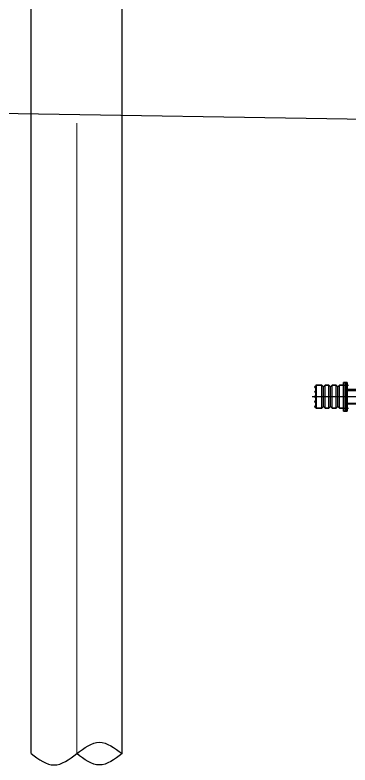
# Model space of a CAD drawing. Extents: x 1767995 to 4174245, y 542814 to 862564.
# Drawn here: x 2111958 to 2114281, y 738537 to 743743 of the extents above; entities that cross this region are included whole.
import ezdxf

# ---------------------------------------------------------------- set-up
doc = ezdxf.new("R2010")
doc.units = 0
doc.header["$LTSCALE"] = 3500
doc.linetypes.add('CENTER', pattern=[2, 1.25, -0.25, 0.25, -0.25])
doc.linetypes.add('DASHED', pattern=[0.75, 0.5, -0.25])
for name, color, linetype, lineweight in [('1粗实线', 1, 'Continuous', 30), ('1轮廓实线层', 7, 'Continuous', 30), ('3中心线', 6, 'CENTER', 18), ('6标注线', 7, 'Continuous', 13), ('粗实线', 3, 'Continuous', 35)]:
    doc.layers.add(name, color=color, linetype=linetype, lineweight=lineweight)
for name, color, linetype in [('3中心线层', 1, 'CENTER'), ('4虚线层', 6, 'DASHED'), ('9', 7, 'Continuous'), ('M_Prof', 2, 'Continuous'), ('纵_地面线', 30, 'Continuous')]:
    doc.layers.add(name, color=color, linetype=linetype)

# ---------------------------------------------------------------- blocks, each defined once
blk = doc.blocks.new('sdfsdf43')
at = {"layer": '1粗实线'}
for p, q in [((6465512, 1535129.2), (6465512, 1543510.2)), ((6466142, 1535129.2), (6466142, 1543510.1))]:
    blk.add_line(p, q, dxfattribs=at)
at = {"layer": '3中心线'}
blk.add_line((6465827, 1535129.2), (6465827, 1543510.2), dxfattribs=at)
at = {"layer": 'M_Prof'}
for points in [[(6465512, 1535129.2), (6465669.5, 1535050.5), (6465827, 1535129.2), (6465984.5, 1535208), (6466142, 1535129.2)], [(6466142, 1535129.2), (6465984.5, 1535050.5), (6465827, 1535129.2)]]:
    blk.add_spline(points, degree=3, dxfattribs=at)
blk = doc.blocks.new('R3R34R')
at = {"layer": '1轮廓实线层'}
blk.add_line((3513.8, 6125.8), (3513.8, 6225.8), dxfattribs=at)
at = {"layer": '3中心线层'}
for p, q in [((3697.9, 6255.8), (3653.6, 6255.8)), ((3477.4, 6175.8), (3906.8, 6175.8)), ((3697.9, 6095.8), (3653.6, 6095.8))]:
    blk.add_line(p, q, dxfattribs=at)
at = {"layer": '4虚线层'}
for p, q in [((3663.8, 6220), (3513.8, 6220)), ((3663.8, 6131.6), (3513.8, 6131.5))]:
    blk.add_line(p, q, dxfattribs=at)
at = {"layer": '9'}
for p, q in [((3728.2, 6244.1), (3716.5, 6255.8)), ((3716.5, 6095.8), (3716.5, 6255.8)), ((3728.2, 6244.1), (3739.9, 6255.8)), ((3739.9, 6095.8), (3739.9, 6255.8)), ((3778.2, 6244.1), (3766.5, 6255.8)), ((3766.5, 6095.8), (3766.5, 6255.8)), ((3778.2, 6244.1), (3789.9, 6255.8)), ((3789.9, 6095.8), (3789.9, 6255.8)), ((3828.2, 6244.1), (3816.5, 6255.8)), ((3816.5, 6095.8), (3816.5, 6255.8)), ((3828.2, 6244.1), (3839.9, 6255.8)), ((3839.9, 6095.8), (3839.9, 6255.8)), ((3876.8, 6095.8), (3876.8, 6255.8)), ((3728.2, 6107.5), (3728.2, 6244.1)), ((3778.2, 6107.5), (3778.2, 6244.1)), ((3828.2, 6107.5), (3828.2, 6244.1)), ((3728.2, 6107.5), (3716.5, 6095.8)), ((3728.2, 6107.5), (3739.9, 6095.8)), ((3778.2, 6107.5), (3766.5, 6095.8)), ((3778.2, 6107.5), (3789.9, 6095.8)), ((3828.2, 6107.5), (3816.5, 6095.8)), ((3828.2, 6107.5), (3839.9, 6095.8))]:
    blk.add_line(p, q, dxfattribs=at)
for centre in [(3879.8, 6243.8), (3879.8, 6209.8), (3879.8, 6175.8), (3879.8, 6141.8), (3879.8, 6107.8)]:
    blk.add_arc(centre, 8, 270, 90, dxfattribs=at)
at = {"layer": '粗实线'}
for p, q in [((3687.8, 6275.8), (3663.8, 6275.8)), ((3663.8, 6075.8), (3663.8, 6275.8)), ((3675.8, 6075.8), (3675.8, 6275.8)), ((3687.8, 6075.8), (3687.8, 6275.8)), ((3687.8, 6255.8), (3716.5, 6255.8)), ((3739.9, 6255.8), (3766.5, 6255.8)), ((3789.9, 6255.8), (3816.5, 6255.8)), ((3839.9, 6255.8), (3876.8, 6255.8)), ((3879.8, 6252.8), (3876.8, 6255.8)), ((3879.8, 6098.8), (3879.8, 6252.8)), ((3513.8, 6225.8), (3663.8, 6225.8)), ((3513.8, 6125.8), (3663.8, 6125.8)), ((3687.8, 6095.8), (3716.5, 6095.8)), ((3739.9, 6095.8), (3766.5, 6095.8)), ((3789.9, 6095.8), (3816.5, 6095.8)), ((3839.9, 6095.8), (3876.8, 6095.8)), ((3879.8, 6098.8), (3876.8, 6095.8)), ((3687.8, 6075.8), (3663.8, 6075.8))]:
    blk.add_line(p, q, dxfattribs=at)
blk = doc.blocks.new('A$C8d28a030')
at = {"layer": '1轮廓实线层', "xscale": -1}
blk.add_blockref('R3R34R', (2989.2, -6206.8), dxfattribs=at)

msp = doc.modelspace()

# ---------------------------------------------------------------- linework, layer by layer
at = {"layer": '纵_地面线', "color": 5, "flags": 128}
msp.add_lwpolyline([(2082172.8, 742202.9), (2088672.8, 743317.7), (2098672.8, 743636.7), (2108672.8, 743113.7), (2118672.8, 742947.7), (2128672.8, 742938.7), (2138672.8, 742924.7), (2148672.8, 742855.7), (2158672.8, 742652.7), (2168672.8, 742619.7), (2178672.8, 742789.7), (2188672.8, 742873.7), (2198672.8, 742956.7), (2208672.8, 743019.7), (2218672.8, 743015.7), (2222300.4, 743018.6)], dxfattribs=at)

# ---------------------------------------------------------------- block references
at = {"layer": '3中心线'}
msp.add_blockref('sdfsdf43', (-4353441.3, -796513.3), dxfattribs=at)
at = {"layer": '6标注线'}
msp.add_blockref('A$C8d28a030', (2114935.1, 741124), dxfattribs=at)

doc.saveas('drawing.dxf')
